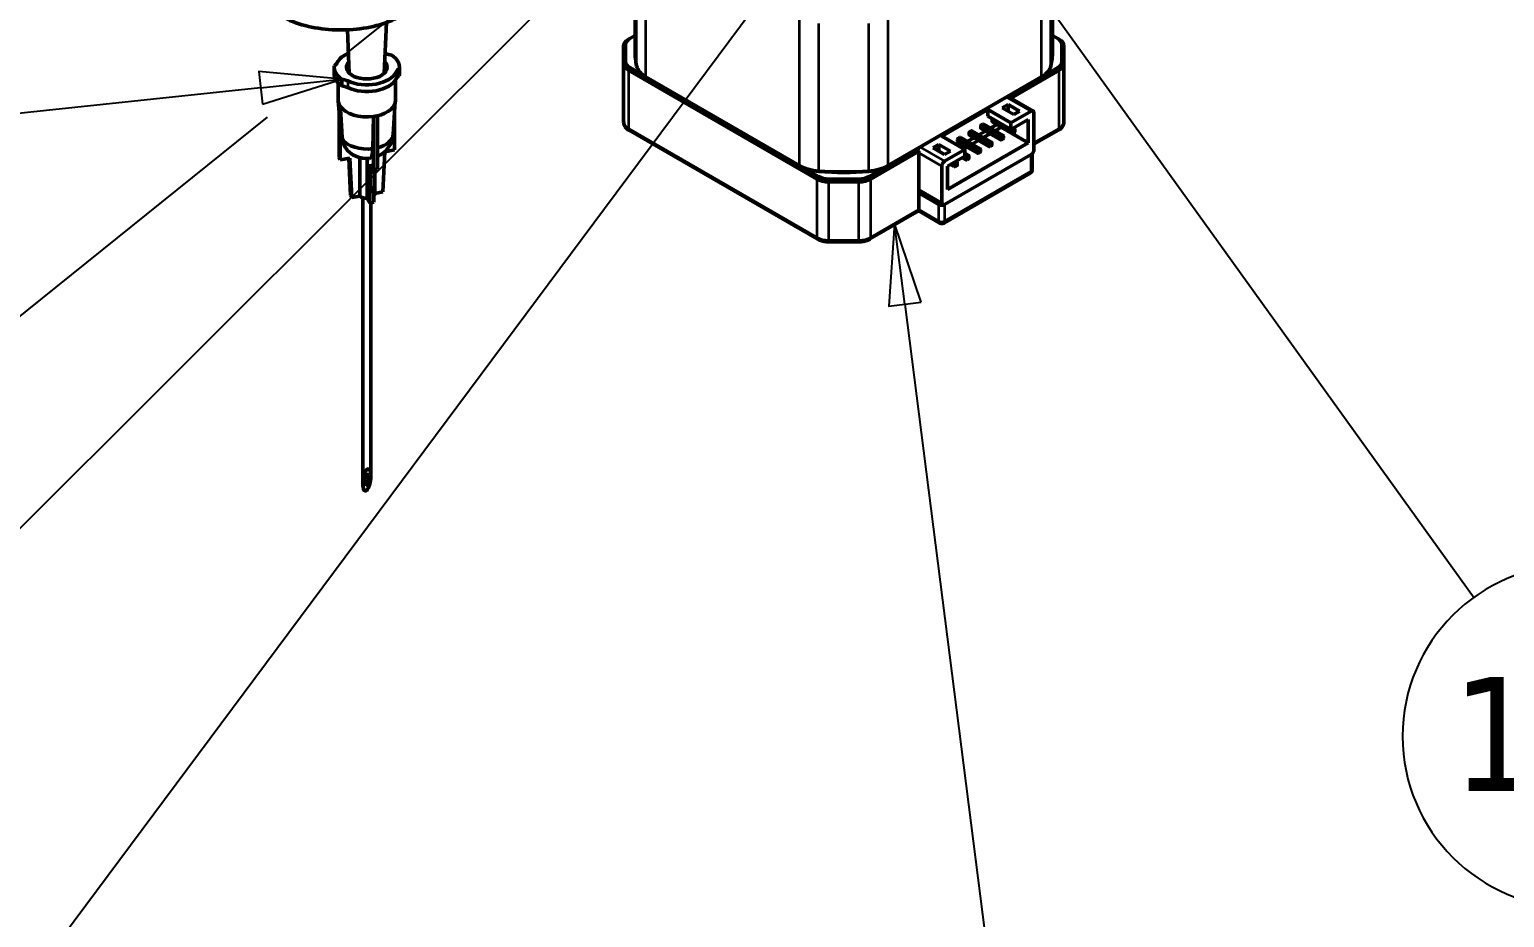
# Model space of a CAD drawing. Header units: millimetres. Extents: x -945 to 1680, y -1981 to 1188.
# Drawn here: x 963.2 to 1144.2, y 232.1 to 341 of the extents above; entities that cross this region are included whole.
import ezdxf

# ---------------------------------------------------------------- set-up
doc = ezdxf.new("R2010")
doc.units = ezdxf.units.MM
doc.header["$LTSCALE"] = 4
for name, color, linetype, lineweight in [('Symbol (ISO)', 7, 'Continuous', 25), ('Visible (ISO)', 7, 'Continuous', 50), ('Visible Narrow (ISO)', 7, 'Continuous', 35)]:
    doc.layers.add(name, color=color, linetype=linetype, lineweight=lineweight)
doc.styles.add('Note Text (ISO)', font='tahoma.ttf')

# ---------------------------------------------------------------- blocks, each defined once
blk = doc.blocks.new('Balloon1')
at = {"layer": 'Symbol (ISO)'}
for p, q in [((267.333, 79.305), (267.153, 76.762)), ((267.649, 76.825), (267.333, 79.305)), ((268.145, 76.888), (267.333, 79.305)), ((267.153, 76.762), (268.145, 76.888)), ((267.649, 76.825), (270.224, 56.617)), ((270.885, 56.675), (280.672, 56.675)), ((270.885, 46.175), (280.672, 46.175))]:
    blk.add_line(p, q, dxfattribs=at)
at = {"layer": 'Symbol (ISO)', "flags": 128}
blk.add_lwpolyline([(268.145, 76.888), (267.333, 79.305), (267.153, 76.762), (268.145, 76.888)], dxfattribs=at)
at = {"layer": 'Symbol (ISO)'}
for centre, start, end in [((270.885, 51.425), 90, 270), ((280.672, 51.425), 270, 90)]:
    blk.add_arc(centre, 5.25, start, end, dxfattribs=at)
blk.add_solid([(268.145, 76.888), (267.333, 79.305), (267.153, 76.762), (268.145, 76.888)], dxfattribs=at)
at = {"layer": 'Symbol (ISO)', "insert": (275.778, 51.461), "char_height": 3.5, "attachment_point": 5, "style": 'Note Text (ISO)'}
blk.add_mtext('10-1001', dxfattribs=at)
blk = doc.blocks.new('Balloon2')
at = {"layer": 'Symbol (ISO)'}
for p, q in [((277.699, 98.933), (275.921, 100.69)), ((278.051, 99.288), (275.921, 100.69)), ((275.921, 100.69), (277.348, 98.577)), ((277.348, 98.577), (278.051, 99.288)), ((277.699, 98.933), (290.517, 86.261)), ((294.236, 87.834), (294.397, 87.834)), ((294.236, 77.334), (294.397, 77.334))]:
    blk.add_line(p, q, dxfattribs=at)
at = {"layer": 'Symbol (ISO)', "flags": 128}
blk.add_lwpolyline([(278.051, 99.288), (275.921, 100.69), (277.348, 98.577), (278.051, 99.288)], dxfattribs=at)
at = {"layer": 'Symbol (ISO)'}
for centre, start, end in [((294.236, 82.584), 90, 270), ((294.397, 82.584), 270, 90)]:
    blk.add_arc(centre, 5.25, start, end, dxfattribs=at)
blk.add_solid([(278.051, 99.288), (275.921, 100.69), (277.348, 98.577), (278.051, 99.288)], dxfattribs=at)
at = {"layer": 'Symbol (ISO)', "insert": (294.316, 82.621), "char_height": 3.5, "attachment_point": 5, "style": 'Note Text (ISO)'}
blk.add_mtext('021', dxfattribs=at)
blk = doc.blocks.new('Balloon6')
at = {"layer": 'Symbol (ISO)'}
for p, q in [((268.984, 90.256), (267.525, 92.286)), ((269.39, 90.547), (267.525, 92.286)), ((267.525, 92.286), (268.578, 89.964)), ((268.578, 89.964), (269.39, 90.547)), ((268.984, 90.256), (285.11, 67.821)), ((288.163, 68.824), (297.95, 68.824)), ((288.163, 58.324), (297.95, 58.324))]:
    blk.add_line(p, q, dxfattribs=at)
at = {"layer": 'Symbol (ISO)', "flags": 128}
blk.add_lwpolyline([(269.39, 90.547), (267.525, 92.286), (268.578, 89.964), (269.39, 90.547)], dxfattribs=at)
at = {"layer": 'Symbol (ISO)'}
for centre, start, end in [((288.163, 63.574), 90, 270), ((297.95, 63.574), 270, 90)]:
    blk.add_arc(centre, 5.25, start, end, dxfattribs=at)
blk.add_solid([(269.39, 90.547), (267.525, 92.286), (268.578, 89.964), (269.39, 90.547)], dxfattribs=at)
at = {"layer": 'Symbol (ISO)', "insert": (293.056, 63.611), "char_height": 3.5, "attachment_point": 5, "style": 'Note Text (ISO)'}
blk.add_mtext('10-1002', dxfattribs=at)
blk = doc.blocks.new('Balloon7')
at = {"layer": 'Symbol (ISO)'}
blk.add_line((264.413, 87.788), (233.039, 45.646), dxfattribs=at)
blk = doc.blocks.new('Balloon8')
at = {"layer": 'Symbol (ISO)'}
for p, q in [((257.334, 90.003), (255.073, 88.826)), ((255.386, 88.436), (257.334, 90.003)), ((255.7, 88.046), (257.334, 90.003)), ((255.073, 88.826), (255.7, 88.046)), ((255.386, 88.436), (250.218, 84.278)), ((248.086, 82.563), (233.391, 70.741)), ((229.307, 72.706), (219.52, 72.706)), ((229.307, 62.206), (219.52, 62.206))]:
    blk.add_line(p, q, dxfattribs=at)
at = {"layer": 'Symbol (ISO)', "flags": 128}
blk.add_lwpolyline([(255.7, 88.046), (257.334, 90.003), (255.073, 88.826), (255.7, 88.046)], dxfattribs=at)
at = {"layer": 'Symbol (ISO)'}
for centre, start, end in [((219.52, 67.456), 90, 270), ((229.307, 67.456), 270, 90)]:
    blk.add_arc(centre, 5.25, start, end, dxfattribs=at)
blk.add_solid([(255.7, 88.046), (257.334, 90.003), (255.073, 88.826), (255.7, 88.046)], dxfattribs=at)
at = {"layer": 'Symbol (ISO)', "insert": (224.413, 67.493), "char_height": 3.5, "attachment_point": 5, "style": 'Note Text (ISO)'}
blk.add_mtext('10-1033', dxfattribs=at)
blk = doc.blocks.new('Balloon9')
at = {"layer": 'Symbol (ISO)'}
for p, q in [((250.377, 83.727), (247.838, 83.961)), ((247.838, 83.961), (247.943, 82.967)), ((247.891, 83.464), (250.377, 83.727)), ((247.943, 82.967), (250.377, 83.727)), ((247.891, 83.464), (204.922, 78.93))]:
    blk.add_line(p, q, dxfattribs=at)
at = {"layer": 'Symbol (ISO)', "flags": 128}
blk.add_lwpolyline([(247.943, 82.967), (250.377, 83.727), (247.838, 83.961), (247.943, 82.967)], dxfattribs=at)
at = {"layer": 'Symbol (ISO)'}
blk.add_solid([(247.943, 82.967), (250.377, 83.727), (247.838, 83.961), (247.943, 82.967)], dxfattribs=at)
blk = doc.blocks.new('Balloon30')
at = {"layer": 'Symbol (ISO)'}
blk.add_line((258.481, 87.891), (228.451, 57.917), dxfattribs=at)

msp = doc.modelspace()

# ---------------------------------------------------------------- linework, layer by layer
at = {"layer": 'Visible (ISO)'}
for p, q in [((1037.5, 338.319), (1037.5, 354.733)), ((1088.7, 338.319), (1088.7, 354.733)), ((1002.44, 335.641), (1002.212, 340.965)), ((1006.734, 335.641), (1007.001, 341.864)), ((1036.851, 339.903), (1037.5, 340.278)), ((1088.7, 340.278), (1089.349, 339.903)), ((1036.088, 338.984), (1036.088, 336.838)), ((1036.338, 337.042), (1036.338, 339.188)), ((1036.851, 339.903), (1036.674, 339.801)), ((1089.349, 339.903), (1089.525, 339.801)), ((1089.861, 339.188), (1089.861, 337.042)), ((1090.111, 336.838), (1090.111, 338.984)), ((1036.088, 329.694), (1036.088, 336.838)), ((1090.111, 336.838), (1090.111, 329.694)), ((1000.587, 335.563), (1000.587, 336.38)), ((1001.508, 334.906), (1001.508, 334.09)), ((1008.087, 332.297), (1008.087, 334.786)), ((1008.576, 336.203), (1008.576, 335.386)), ((1008.587, 335.563), (1008.587, 336.38)), ((1036.674, 336.022), (1059.827, 322.654)), ((1038.828, 335.186), (1036.851, 336.328)), ((1057.673, 324.306), (1038.828, 335.186)), ((1087.371, 335.186), (1068.527, 324.306)), ((1083.606, 332.604), (1089.525, 336.022)), ((1089.349, 336.328), (1087.371, 335.186)), ((1001.087, 332.297), (1001.087, 334.445)), ((1001.176, 330.879), (1001.09, 332.222)), ((1001.176, 331.823), (1001.185, 331.824)), ((1001.176, 331.823), (1001.176, 325.291)), ((1001.176, 331.823), (1001.252, 331.685)), ((1001.252, 331.685), (1001.328, 331.548)), ((1001.328, 331.548), (1001.336, 331.549)), ((1001.328, 331.548), (1001.328, 325.016)), ((1007.823, 328.146), (1008.085, 332.222)), ((1075.12, 327.909), (1080.777, 331.175)), ((1080.777, 330.359), (1080.777, 331.175)), ((1080.777, 331.175), (1083.606, 329.542)), ((1082.545, 331.379), (1083.252, 331.788)), ((1083.959, 330.563), (1082.545, 331.379)), ((1083.222, 332.791), (1086.331, 330.996)), ((1083.252, 331.788), (1084.666, 330.971)), ((1083.252, 330.971), (1083.252, 331.788)), ((1083.429, 332.91), (1083.606, 332.604)), ((1083.606, 332.569), (1083.606, 332.604)), ((1005.409, 330.328), (1005.407, 330.333)), ((1005.409, 330.328), (1005.648, 330.372)), ((1005.409, 330.328), (1005.409, 323.796)), ((1005.648, 330.372), (1005.886, 330.415)), ((1005.886, 330.415), (1005.883, 330.42)), ((1005.886, 330.415), (1005.886, 323.883)), ((1007.999, 330.879), (1007.999, 326.24)), ((1080.176, 329.399), (1079.964, 329.277)), ((1082.63, 328.016), (1080.226, 329.404)), ((1080.777, 330.359), (1083.606, 328.726)), ((1081.879, 329.362), (1081.089, 328.906)), ((1081.308, 329.971), (1081.308, 329.726)), ((1083.732, 328.292), (1081.328, 329.68)), ((1086.081, 330.971), (1083.606, 329.542)), ((1083.606, 328.726), (1085.727, 329.95)), ((1083.606, 328.726), (1083.606, 329.542)), ((1084.666, 330.971), (1083.959, 330.563)), ((1085.727, 329.95), (1085.727, 327.093)), ((1086.434, 326.276), (1086.434, 330.767)), ((1059.93, 315.281), (1036.777, 328.648)), ((1077.949, 326.276), (1075.12, 327.909)), ((1077.065, 327.521), (1077.065, 327.276)), ((1077.348, 327.766), (1077.136, 327.644)), ((1079.802, 326.383), (1077.398, 327.771)), ((1079.051, 327.729), (1078.261, 327.273)), ((1078.479, 328.338), (1078.479, 328.093)), ((1080.904, 326.659), (1078.5, 328.047)), ((1078.762, 328.583), (1078.55, 328.46)), ((1081.216, 327.2), (1078.812, 328.588)), ((1080.465, 328.545), (1079.675, 328.089)), ((1079.893, 329.154), (1079.893, 328.909)), ((1082.318, 327.476), (1079.914, 328.864)), ((1080.241, 327.763), (1081.031, 328.219)), ((1081.655, 328.579), (1082.404, 329.011)), ((1082.404, 329.011), (1082.404, 329.059)), ((1082.404, 329.011), (1085.727, 327.093)), ((1082.63, 327.598), (1082.418, 327.476)), ((1082.68, 327.93), (1082.68, 327.685)), ((1084.045, 328.415), (1083.832, 328.292)), ((1084.045, 328.833), (1083.918, 328.906)), ((1084.095, 328.746), (1084.095, 328.501)), ((1089.422, 328.648), (1086.434, 326.924)), ((1006.807, 326.021), (1006.569, 321.079)), ((1007.999, 326.24), (1006.807, 326.021)), ((1066.372, 322.654), (1072.292, 326.072)), ((1072.292, 326.072), (1072.115, 326.378)), ((1072.292, 326.072), (1072.292, 320.969)), ((1074.06, 326.48), (1074.767, 326.889)), ((1075.474, 325.664), (1074.06, 326.48)), ((1074.767, 326.889), (1076.181, 326.072)), ((1074.767, 326.072), (1074.767, 326.889)), ((1077.949, 326.276), (1075.474, 324.847)), ((1076.181, 326.072), (1075.474, 325.664)), ((1085.727, 327.093), (1075.828, 321.377)), ((1079.49, 325.843), (1077.086, 327.231)), ((1077.637, 326.912), (1077.242, 326.684)), ((1077.807, 326.358), (1078.202, 326.586)), ((1077.949, 325.46), (1077.949, 326.276)), ((1078.388, 325.567), (1077.949, 325.82)), ((1078.827, 326.946), (1079.617, 327.402)), ((1079.802, 325.965), (1079.59, 325.843)), ((1079.852, 326.297), (1079.852, 326.052)), ((1081.216, 326.782), (1081.004, 326.659)), ((1081.266, 327.113), (1081.266, 326.868)), ((1086.227, 325.785), (1086.227, 323.827)), ((1001.176, 325.291), (1001.328, 325.016)), ((1001.328, 325.016), (1002.519, 325.234)), ((1002.382, 325.209), (1002.606, 320.654)), ((1002.519, 325.234), (1002.757, 320.379)), ((1003.74, 325.282), (1003.74, 320.56)), ((1004.642, 325.17), (1004.642, 320.29)), ((1005.031, 324.484), (1004.955, 319.722)), ((1005.409, 323.796), (1005.031, 324.484)), ((1057.849, 324.204), (1057.673, 324.306)), ((1060.004, 322.961), (1057.849, 324.204)), ((1068.35, 324.204), (1066.196, 322.961)), ((1068.35, 324.204), (1068.527, 324.306)), ((1075.12, 324.235), (1075.12, 319.744)), ((1086.081, 325.664), (1075.474, 319.54)), ((1075.474, 319.54), (1086.081, 325.664)), ((1075.828, 324.235), (1077.949, 325.46)), ((1075.828, 321.377), (1075.828, 324.235)), ((1076.661, 324.21), (1076.223, 324.463)), ((1076.974, 324.332), (1076.761, 324.21)), ((1076.974, 324.75), (1076.847, 324.823)), ((1077.024, 324.664), (1077.024, 324.419)), ((1078.076, 325.026), (1077.637, 325.279)), ((1078.388, 325.149), (1078.176, 325.026)), ((1078.438, 325.48), (1078.438, 325.235)), ((1005.409, 323.796), (1005.886, 323.883)), ((1005.495, 323.812), (1005.431, 319.81)), ((1005.587, 320.866), (1005.587, 323.829)), ((1064.958, 322.665), (1061.241, 322.665)), ((1061.241, 322.316), (1064.958, 322.316)), ((1075.37, 317.27), (1085.977, 323.394)), ((1002.606, 320.654), (1002.757, 320.379)), ((1003.74, 320.56), (1002.757, 320.379)), ((1004.087, 320.366), (1004.087, 285.262)), ((1004.642, 320.29), (1004.955, 319.722)), ((1005.587, 320.898), (1006.569, 321.079)), ((1072.292, 321.208), (1075.224, 319.515)), ((1072.292, 320.969), (1072.292, 318.928)), ((1074.767, 319.54), (1072.292, 320.969)), ((1004.955, 319.722), (1005.431, 319.81)), ((1005.087, 319.747), (1005.087, 286.252)), ((1072.292, 318.759), (1066.269, 315.281)), ((1072.292, 318.759), (1072.292, 318.928)), ((1072.292, 318.759), (1074.87, 317.27)), ((1064.958, 314.96), (1061.241, 314.96))]:
    msp.add_line(p, q, dxfattribs=at)
for centre, radius, start, end in [((1004.587, 328.417), 3.247, 293.56829, 354.6462), ((1082.58, 327.93), 0.1, 0, 60), ((1082.58, 327.685), 0.1, 300, 0), ((1083.782, 328.379), 0.1, 240, 300), ((1083.995, 328.746), 0.1, 0, 60), ((1083.995, 328.501), 0.1, 300, 0), ((1004.587, 328.417), 3.247, 215.87415, 275.84139), ((1079.54, 325.929), 0.1, 240, 300), ((1079.752, 326.297), 0.1, 0, 60), ((1079.752, 326.052), 0.1, 300, 0), ((1080.954, 326.746), 0.1, 240, 300), ((1081.166, 327.113), 0.1, 0, 60), ((1081.166, 326.868), 0.1, 300, 0), ((1082.368, 327.562), 0.1, 240, 300), ((1076.711, 324.296), 0.1, 240, 300), ((1076.924, 324.664), 0.1, 0, 60), ((1076.924, 324.419), 0.1, 300, 0), ((1078.126, 325.113), 0.1, 240, 300), ((1078.338, 325.48), 0.1, 0, 60), ((1078.338, 325.235), 0.1, 300, 0), ((1085.727, 323.827), 0.5, 300, 0), ((1075.12, 317.703), 0.5, 240, 300)]:
    msp.add_arc(centre, radius, start, end, dxfattribs=at)
for centre, major_axis, ratio, start_param, end_param in [((1038.088, 338.984), (-2, 0), 0.5773503, 5.4977871, 6.2831853), ((1038.088, 339.188), (-1.75, 0), 0.5773503, 5.4977871, 6.2831853), ((1088.111, 339.188), (1.75, 0), 0.5773503, 0, 0.7853982), ((1088.111, 338.984), (2, 0), 0.5773503, 0, 0.7853982), ((999.06, 337.294), (2, 0), 0.5773503, 5.5908989, 6.0042974), ((1004.587, 336.38), (-3.75, 0), 0.5773503, 5.356826, 6.0042974), ((1004.587, 336.38), (-2.5, 0), 0.5773503, 5.794802, 9.9131613), ((1004.587, 336.38), (-3.75, 0), 0.5773503, 4.0359736, 4.0679519), ((1008.187, 338.969), (2, 0), 0.5773503, 4.0359736, 4.4493721), ((1004.587, 336.38), (4, 0), 0.5773503, 6.2065351, 6.9753286), ((1038.088, 336.838), (-2, 0), 0.5773503, 0, 0.7853982), ((1038.088, 337.042), (-1.75, 0), 0.5773503, 0, 0.7853982), ((1063.1, 338.319), (-25.6, 0), 0.5773503, 0, 0.1205931), ((1063.1, 338.319), (25.6, 0), 0.5773503, 6.1625922, 6.2831853), ((1088.111, 337.042), (1.75, 0), 0.5773503, 5.4977871, 6.2831853), ((1088.111, 336.838), (2, 0), 0.5773503, 5.4977871, 6.2831853), ((1004.587, 336.38), (-4, 0), 0.5773503, 6.2065351, 6.9753286), ((1004.587, 335.563), (-4, 0), 0.5773503, 0, 0.6921433), ((1000.988, 333.791), (-2, 0), 0.5773503, 4.0359736, 4.4493721), ((1004.587, 336.38), (3.75, 0), 0.5773503, 4.0359736, 6.0042974), ((1004.587, 335.563), (3.75, 0), 0.5773503, 4.0359736, 6.0042974), ((1010.115, 335.466), (-2, 0), 0.5773503, 5.5908989, 6.0042974), ((1010.115, 334.649), (-2, 0), 0.5773503, 5.5908989, 6.0042974), ((1004.587, 335.563), (4, 0), 0.5773503, 6.2065351, 6.2831853), ((1041.656, 336.819), (-4, 0), 0.5773503, 0.1205931, 0.7853982), ((1084.543, 336.819), (4, 0), 0.5773503, 5.4977871, 6.1625922), ((1000.988, 332.975), (-2, 0), 0.5773503, 4.0359736, 4.4493721), ((1004.587, 332.297), (-3.5, 0), 0.5773503, 0, 0.2362571), ((1004.587, 332.297), (-3.5, 0), 0.5773503, 0.2362571, 0.3077465), ((1004.587, 332.297), (-3.5, 0), 0.5773503, 0.3077465, 0.379236), ((1004.587, 332.297), (-3.5, 0), 0.5773503, 0.379236, 1.8070534), ((1004.587, 332.297), (3.5, 0), 0.5773503, 5.091625, 6.2831853), ((1004.587, 332.297), (-3.5, 0), 0.5773503, 1.8070534, 1.8785428), ((1004.587, 332.297), (-3.5, 0), 0.5773503, 1.8785428, 1.9500323), ((1080.176, 329.318), (0.05, 0.0866), 0.5773503, 0, 0.7853982), ((1081.378, 330.012), (-0.05, -0.0866), 0.5773503, 4.712389, 5.4977871), ((1081.378, 329.767), (-0.05, -0.0866), 0.5773503, 5.4977871, 6.2831853), ((1086.081, 330.563), (0.25, 0.433), 0.5773503, 5.4977871, 7.0685835), ((1004.663, 328.279), (-2.836, -1.561), 0.7781364, 5.9549385, 6.3789907), ((1004.587, 328.215), (-3.238, 0), 0.5773503, 0.3850325, 1.8012569), ((1004.587, 328.215), (3.238, 0), 0.5773503, 5.1250051, 6.2461189), ((1077.136, 327.562), (-0.05, -0.0866), 0.5773503, 3.9269908, 5.4977871), ((1077.348, 327.685), (0.05, 0.0866), 0.5773503, 0, 0.7853982), ((1078.55, 328.379), (-0.05, -0.0866), 0.5773503, 3.9269908, 5.4977871), ((1078.55, 328.134), (-0.05, -0.0866), 0.5773503, 5.4977871, 6.2831853), ((1078.762, 328.501), (0.05, 0.0866), 0.5773503, 0, 0.7853982), ((1079.964, 329.195), (-0.05, -0.0866), 0.5773503, 3.9269908, 5.4977871), ((1079.964, 328.95), (-0.05, -0.0866), 0.5773503, 5.4977871, 6.2831853), ((1004.349, 328.373), (0.584, -3.185), 0.2473265, 6.2634747, 7.1391576), ((1077.136, 327.317), (-0.05, -0.0866), 0.5773503, 5.4977871, 6.2831853), ((1086.081, 326.072), (0.25, 0.433), 0.5773503, 3.9269908, 5.4977871), ((1060.501, 325.939), (-4, 0), 0.5773503, 0.7853982, 1.4502033), ((1060.501, 325.735), (3.75, 0), 0.5773503, 3.9269908, 4.5917959), ((1065.698, 325.735), (3.75, 0), 0.5773503, 4.832982, 5.4977871), ((1065.698, 325.939), (-4, 0), 0.5773503, 1.6913894, 2.3561945), ((1075.474, 324.439), (-0.25, -0.433), 0.5773503, 3.9269908, 5.4977871), ((1061.241, 323.471), (2, 0), 0.5773503, 3.9269908, 4.7123889), ((1061.241, 323.675), (-1.75, 0), 0.5773503, 0.7853982, 1.5707963), ((1063.1, 338.319), (-25.6, 0), 0.5773503, 1.4502033, 1.6913894), ((1063.1, 338.115), (25.35, 0), 0.5773503, 4.5917959, 4.832982), ((1064.958, 323.675), (-1.75, 0), 0.5773503, 1.5707964, 2.3561945), ((1064.958, 323.471), (2, 0), 0.5773503, 4.712389, 5.4977871), ((1004.587, 320.866), (-1, 0), 0.5773503, 0.5604268, 1.6258626), ((1004.587, 320.866), (1, 0), 0.5773503, 5.7401419, 6.2831853), ((1075.12, 319.744), (0.5, 0), 0.5773503, 3.9269908, 5.4977871), ((1075.474, 319.948), (-0.25, -0.433), 0.5773503, 5.4977871, 7.0685835)]:
    msp.add_ellipse(centre, major_axis=major_axis, ratio=ratio, start_param=start_param, end_param=end_param, dxfattribs=at)
for major_axis in [(0.205, 1.359), (-0.103, -0.679)]:
    msp.add_ellipse((1004.587, 285.757), major_axis=major_axis, ratio=0.3355543, dxfattribs=at)
for points, knots in [([(1012.155, 347.26), (1012.155, 346.597), (1011.978, 345.936), (1011.286, 344.673), (1010.764, 344.072), (1009.421, 342.989), (1008.593, 342.509), (1006.721, 341.727), (1005.677, 341.425), (1003.483, 341.029), (1002.333, 340.935), (1000.041, 340.962), (998.9, 341.084), (996.737, 341.53), (995.717, 341.855), (993.899, 342.681), (993.102, 343.182), (991.817, 344.313), (991.329, 344.944), (990.781, 346.145), (990.655, 346.702), (990.655, 347.26)], [3.9269908, 3.9269908, 3.9269908, 3.9269908, 4.2329339, 4.2329339, 4.5481358, 4.5481358, 4.8713114, 4.8713114, 5.1951454, 5.1951454, 5.5183156, 5.5183156, 5.8412293, 5.8412293, 6.1644707, 6.1644707, 6.4883695, 6.4883695, 6.8110888, 6.8110888, 7.0685835, 7.0685835, 7.0685835, 7.0685835]), ([(1001.336, 331.549), (1001.359, 331.175), (1001.382, 330.8), (1001.406, 330.426), (1001.466, 329.455), (1001.526, 328.484), (1001.586, 327.513)], [0.005839192, 0.005839192, 0.005839192, 0.005839192, 0.0072326669, 0.0072326669, 0.0072326669, 0.0108460917, 0.0108460917, 0.0108460917, 0.0108460917]), ([(1005.407, 330.333), (1005.399, 329.967), (1005.392, 329.602), (1005.384, 329.237), (1005.365, 328.289), (1005.346, 327.342), (1005.327, 326.395)], [0.005839192, 0.005839192, 0.005839192, 0.005839192, 0.0072326669, 0.0072326669, 0.0072326669, 0.0108460917, 0.0108460917, 0.0108460917, 0.0108460917]), ([(1036.777, 328.648), (1036.702, 328.692), (1036.631, 328.74), (1036.496, 328.847), (1036.434, 328.905), (1036.32, 329.034), (1036.269, 329.105), (1036.183, 329.257), (1036.148, 329.34), (1036.101, 329.513), (1036.088, 329.603), (1036.088, 329.694)], [3.14159265, 3.14159265, 3.14159265, 3.14159265, 3.29867228, 3.29867228, 3.4557519, 3.4557519, 3.61283153, 3.61283153, 3.76991116, 3.76991116, 3.92699078, 3.92699078, 3.92699078, 3.92699078]), ([(1090.111, 329.694), (1090.111, 329.603), (1090.099, 329.513), (1090.051, 329.34), (1090.016, 329.257), (1089.93, 329.105), (1089.879, 329.034), (1089.766, 328.905), (1089.703, 328.847), (1089.569, 328.74), (1089.497, 328.692), (1089.422, 328.648)], [0.7853982, 0.7853982, 0.7853982, 0.7853982, 0.94247782, 0.94247782, 1.09955745, 1.09955745, 1.25663708, 1.25663708, 1.4137167, 1.4137167, 1.57079633, 1.57079633, 1.57079633, 1.57079633]), ([(1061.241, 314.96), (1061.147, 314.96), (1061.054, 314.965), (1060.868, 314.982), (1060.776, 314.994), (1060.595, 315.028), (1060.506, 315.05), (1060.332, 315.101), (1060.248, 315.131), (1060.084, 315.199), (1060.006, 315.238), (1059.93, 315.281)], [2.35619453, 2.35619453, 2.35619453, 2.35619453, 2.51327415, 2.51327415, 2.67035378, 2.67035378, 2.8274334, 2.8274334, 2.98451303, 2.98451303, 3.14159265, 3.14159265, 3.14159265, 3.14159265]), ([(1066.269, 315.281), (1066.194, 315.238), (1066.115, 315.199), (1065.952, 315.131), (1065.867, 315.101), (1065.693, 315.05), (1065.604, 315.028), (1065.423, 314.994), (1065.331, 314.982), (1065.146, 314.965), (1065.052, 314.96), (1064.958, 314.96)], [1.57079633, 1.57079633, 1.57079633, 1.57079633, 1.72787595, 1.72787595, 1.88495558, 1.88495558, 2.0420352, 2.0420352, 2.19911483, 2.19911483, 2.35619445, 2.35619445, 2.35619445, 2.35619445])]:
    msp.add_open_spline(points, degree=3, knots=knots, dxfattribs=at)
at = {"layer": 'Visible Narrow (ISO)'}
for p, q in [((1037.686, 336.541), (1037.686, 354.625)), ((1038.828, 335.186), (1038.828, 353.557)), ((1087.371, 335.186), (1087.371, 353.557)), ((1088.514, 336.541), (1088.514, 354.625)), ((1057.673, 324.306), (1057.673, 342.677)), ((1068.527, 324.306), (1068.527, 342.677)), ((1060.02, 323.647), (1060.02, 341.731)), ((1066.179, 323.647), (1066.179, 341.731)), ((1036.338, 339.188), (1036.088, 338.984)), ((1089.861, 339.188), (1090.111, 338.984)), ((1036.338, 337.042), (1036.088, 336.838)), ((1089.861, 337.042), (1090.111, 336.838)), ((1008.192, 334.967), (1008.192, 335.784)), ((1036.851, 336.328), (1036.674, 336.022)), ((1036.674, 336.022), (1036.674, 328.877)), ((1089.349, 336.328), (1089.525, 336.022)), ((1089.525, 328.877), (1089.525, 336.022)), ((1002.24, 334.691), (1002.24, 333.875)), ((1086.081, 330.971), (1083.075, 332.706)), ((1082.58, 328.011), (1080.176, 329.399)), ((1083.712, 328.583), (1081.308, 329.971)), ((1083.712, 328.338), (1081.308, 329.726)), ((1036.674, 328.877), (1059.827, 315.51)), ((1079.469, 326.133), (1077.065, 327.521)), ((1079.54, 326.256), (1077.136, 327.644)), ((1079.752, 326.378), (1077.348, 327.766)), ((1080.883, 326.95), (1078.479, 328.338)), ((1080.883, 326.705), (1078.479, 328.093)), ((1080.954, 327.072), (1078.55, 328.46)), ((1081.166, 327.195), (1078.762, 328.583)), ((1082.298, 327.766), (1079.893, 329.154)), ((1082.298, 327.521), (1079.893, 328.909)), ((1082.368, 327.889), (1079.964, 329.277)), ((1082.298, 327.521), (1082.298, 327.766)), ((1082.368, 327.889), (1082.58, 328.011)), ((1082.651, 327.889), (1082.439, 327.766)), ((1082.439, 327.766), (1082.439, 327.521)), ((1082.439, 327.521), (1082.651, 327.644)), ((1082.651, 327.644), (1082.651, 327.889)), ((1083.782, 328.705), (1083.676, 328.766)), ((1083.712, 328.338), (1083.712, 328.583)), ((1083.782, 328.705), (1083.995, 328.828)), ((1084.065, 328.705), (1083.853, 328.583)), ((1083.853, 328.583), (1083.853, 328.338)), ((1083.853, 328.338), (1084.065, 328.46)), ((1083.995, 328.828), (1083.889, 328.889)), ((1084.065, 328.46), (1084.065, 328.705)), ((1086.434, 327.093), (1089.525, 328.877)), ((1075.12, 324.235), (1072.292, 325.868)), ((1072.469, 326.582), (1075.474, 324.847)), ((1079.469, 325.888), (1077.065, 327.276)), ((1078.338, 325.562), (1077.949, 325.786)), ((1079.469, 325.888), (1079.469, 326.133)), ((1079.54, 326.256), (1079.752, 326.378)), ((1079.823, 326.256), (1079.611, 326.133)), ((1079.611, 326.133), (1079.611, 325.888)), ((1079.611, 325.888), (1079.823, 326.011)), ((1079.823, 326.011), (1079.823, 326.256)), ((1080.883, 326.705), (1080.883, 326.95)), ((1080.954, 327.072), (1081.166, 327.195)), ((1081.237, 327.072), (1081.025, 326.95)), ((1081.025, 326.95), (1081.025, 326.705)), ((1081.025, 326.705), (1081.237, 326.827)), ((1081.237, 326.827), (1081.237, 327.072)), ((1076.641, 324.255), (1076.252, 324.48)), ((1076.641, 324.5), (1076.464, 324.602)), ((1076.711, 324.623), (1076.605, 324.684)), ((1076.641, 324.255), (1076.641, 324.5)), ((1076.711, 324.623), (1076.924, 324.745)), ((1076.994, 324.623), (1076.782, 324.5)), ((1076.782, 324.5), (1076.782, 324.255)), ((1076.782, 324.255), (1076.994, 324.378)), ((1076.924, 324.745), (1076.817, 324.806)), ((1076.994, 324.378), (1076.994, 324.623)), ((1078.055, 325.072), (1077.666, 325.296)), ((1078.055, 325.317), (1077.878, 325.419)), ((1078.126, 325.439), (1077.949, 325.541)), ((1078.055, 325.072), (1078.055, 325.317)), ((1078.126, 325.439), (1078.338, 325.562)), ((1078.408, 325.439), (1078.196, 325.317)), ((1078.196, 325.317), (1078.196, 325.072)), ((1078.196, 325.072), (1078.408, 325.194)), ((1078.408, 325.194), (1078.408, 325.439)), ((1086.081, 323.623), (1086.081, 325.664)), ((1060.004, 322.961), (1059.827, 322.654)), ((1059.827, 315.51), (1059.827, 322.654)), ((1060.05, 323.586), (1060.02, 323.647)), ((1061.241, 322.665), (1061.241, 322.316)), ((1061.241, 322.316), (1061.241, 315.172)), ((1064.958, 322.665), (1064.958, 322.316)), ((1064.958, 315.172), (1064.958, 322.316)), ((1066.149, 323.586), (1066.179, 323.647)), ((1066.196, 322.961), (1066.372, 322.654)), ((1066.372, 322.654), (1066.372, 315.51)), ((1075.474, 317.499), (1086.081, 323.623)), ((1072.292, 321.377), (1075.12, 319.744)), ((1066.372, 315.51), (1072.292, 318.928)), ((1072.292, 318.928), (1074.767, 317.499)), ((1074.767, 317.499), (1074.767, 319.54)), ((1075.474, 319.54), (1075.474, 317.499)), ((1061.241, 315.172), (1064.958, 315.172)), ((1061.241, 314.96), (1061.241, 315.172)), ((1064.958, 314.96), (1064.958, 315.172))]:
    msp.add_line(p, q, dxfattribs=at)
for centre, major_axis, start_param, end_param in [((1038.088, 329.694), (-2, 0), 0, 0.7853982), ((1088.111, 329.694), (2, 0), 5.4977871, 6.2831853), ((1037.027, 329.081), (-0.25, -0.433), 5.4977871, 6.2831853), ((1082.368, 327.807), (0.05, 0.0866), 0.7853982, 2.3561945), ((1082.368, 327.807), (0.1, 0), 3.9269908, 5.4977871), ((1082.368, 327.562), (-0.05, -0.0866), 5.4977871, 6.2831853), ((1082.368, 327.562), (-0.1, 0), 0.7853982, 2.3561945), ((1082.368, 327.807), (0.05, -0.0866), 0.7853982, 2.3561945), ((1082.368, 327.562), (0.05, -0.0866), 0, 0.7853982), ((1082.58, 327.93), (0.05, 0.0866), 0, 0.7853982), ((1082.58, 327.93), (0.05, -0.0866), 0.7853982, 2.3561945), ((1082.58, 327.685), (0.05, -0.0866), 0, 0.7853982), ((1082.58, 327.93), (0.1, 0), 5.4977871, 6.2831853), ((1082.58, 327.685), (0.1, 0), 5.4977871, 6.2831853), ((1083.782, 328.624), (0.05, 0.0866), 0.7853982, 2.3561945), ((1083.782, 328.624), (0.1, 0), 3.9269908, 5.4977871), ((1083.782, 328.379), (-0.05, -0.0866), 5.4977871, 6.2831853), ((1083.782, 328.379), (-0.1, 0), 0.7853982, 2.3561945), ((1083.782, 328.624), (0.05, -0.0866), 0.7853982, 2.3561945), ((1083.782, 328.379), (0.05, -0.0866), 0, 0.7853982), ((1083.995, 328.746), (0.05, 0.0866), 0, 0.7853982), ((1083.995, 328.746), (0.05, -0.0866), 0.7853982, 2.3561945), ((1083.995, 328.501), (0.05, -0.0866), 0, 0.7853982), ((1083.995, 328.746), (0.1, 0), 5.4977871, 6.2831853), ((1083.995, 328.501), (0.1, 0), 5.4977871, 6.2831853), ((1089.172, 329.081), (0.25, -0.433), 0, 0.7853982), ((1079.54, 326.174), (0.05, 0.0866), 0.7853982, 2.3561945), ((1079.54, 326.174), (0.1, 0), 3.9269908, 5.4977871), ((1079.54, 325.929), (-0.05, -0.0866), 5.4977871, 6.2831853), ((1079.54, 325.929), (-0.1, 0), 0.7853982, 2.3561945), ((1079.54, 326.174), (0.05, -0.0866), 0.7853982, 2.3561945), ((1079.54, 325.929), (0.05, -0.0866), 0, 0.7853982), ((1079.752, 326.297), (0.05, 0.0866), 0, 0.7853982), ((1079.752, 326.297), (0.05, -0.0866), 0.7853982, 2.3561945), ((1079.752, 326.052), (0.05, -0.0866), 0, 0.7853982), ((1079.752, 326.297), (0.1, 0), 5.4977871, 6.2831853), ((1079.752, 326.052), (0.1, 0), 5.4977871, 6.2831853), ((1080.954, 326.991), (0.05, 0.0866), 0.7853982, 2.3561945), ((1080.954, 326.991), (0.1, 0), 3.9269908, 5.4977871), ((1080.954, 326.746), (-0.05, -0.0866), 5.4977871, 6.2831853), ((1080.954, 326.746), (-0.1, 0), 0.7853982, 2.3561945), ((1080.954, 326.991), (0.05, -0.0866), 0.7853982, 2.3561945), ((1080.954, 326.746), (0.05, -0.0866), 0, 0.7853982), ((1081.166, 327.113), (0.05, 0.0866), 0, 0.7853982), ((1081.166, 327.113), (0.05, -0.0866), 0.7853982, 2.3561945), ((1081.166, 326.868), (0.05, -0.0866), 0, 0.7853982), ((1081.166, 327.113), (0.1, 0), 5.4977871, 6.2831853), ((1081.166, 326.868), (0.1, 0), 5.4977871, 6.2831853), ((1076.711, 324.541), (0.05, 0.0866), 0.7853982, 2.3561945), ((1076.711, 324.541), (0.1, 0), 3.9269908, 5.4977871), ((1076.711, 324.296), (-0.05, -0.0866), 5.4977871, 6.2831853), ((1076.711, 324.296), (-0.1, 0), 0.7853982, 2.3561945), ((1076.711, 324.541), (0.05, -0.0866), 0.7853982, 2.3561945), ((1076.711, 324.296), (0.05, -0.0866), 0, 0.7853982), ((1076.924, 324.664), (0.05, 0.0866), 0, 0.7853982), ((1076.924, 324.664), (0.05, -0.0866), 0.7853982, 2.3561945), ((1076.924, 324.419), (0.05, -0.0866), 0, 0.7853982), ((1076.924, 324.664), (0.1, 0), 5.4977871, 6.2831853), ((1076.924, 324.419), (0.1, 0), 5.4977871, 6.2831853), ((1078.126, 325.358), (0.05, 0.0866), 0.7853982, 2.3561945), ((1078.126, 325.358), (0.1, 0), 3.9269908, 5.4977871), ((1078.126, 325.113), (-0.05, -0.0866), 5.4977871, 6.2831853), ((1078.126, 325.113), (-0.1, 0), 0.7853982, 2.3561945), ((1078.126, 325.358), (0.05, -0.0866), 0.7853982, 2.3561945), ((1078.126, 325.113), (0.05, -0.0866), 0, 0.7853982), ((1078.338, 325.48), (0.05, 0.0866), 0, 0.7853982), ((1078.338, 325.48), (0.05, -0.0866), 0.7853982, 2.3561945), ((1078.338, 325.235), (0.05, -0.0866), 0, 0.7853982), ((1078.338, 325.48), (0.1, 0), 5.4977871, 6.2831853), ((1078.338, 325.235), (0.1, 0), 5.4977871, 6.2831853), ((1085.727, 323.827), (0.25, -0.433), 0, 0.7853982), ((1085.727, 323.827), (0.5, 0), 5.4977871, 6.2831853), ((1075.12, 317.703), (-0.25, -0.433), 5.4977871, 6.2831853), ((1075.12, 317.703), (-0.5, 0), 0.7853982, 2.3561945), ((1075.12, 317.703), (0.25, -0.433), 0, 0.7853982), ((1061.241, 316.327), (2, 0), 3.9269908, 4.7123889), ((1060.18, 315.714), (-0.25, -0.433), 5.4977871, 6.2831853), ((1064.958, 316.327), (2, 0), 4.712389, 5.4977871), ((1066.019, 315.714), (0.25, -0.433), 0, 0.7853982)]:
    msp.add_ellipse(centre, major_axis=major_axis, ratio=0.5773503, start_param=start_param, end_param=end_param, dxfattribs=at)

# ---------------------------------------------------------------- block references
at = {"layer": 'Symbol (ISO)', "xscale": 4, "yscale": 4, "zscale": 4}
for name in ['Balloon2', 'Balloon6', 'Balloon7', 'Balloon30', 'Balloon8', 'Balloon9', 'Balloon1']:
    msp.add_blockref(name, (0, 0), dxfattribs=at)

doc.saveas('drawing.dxf')
